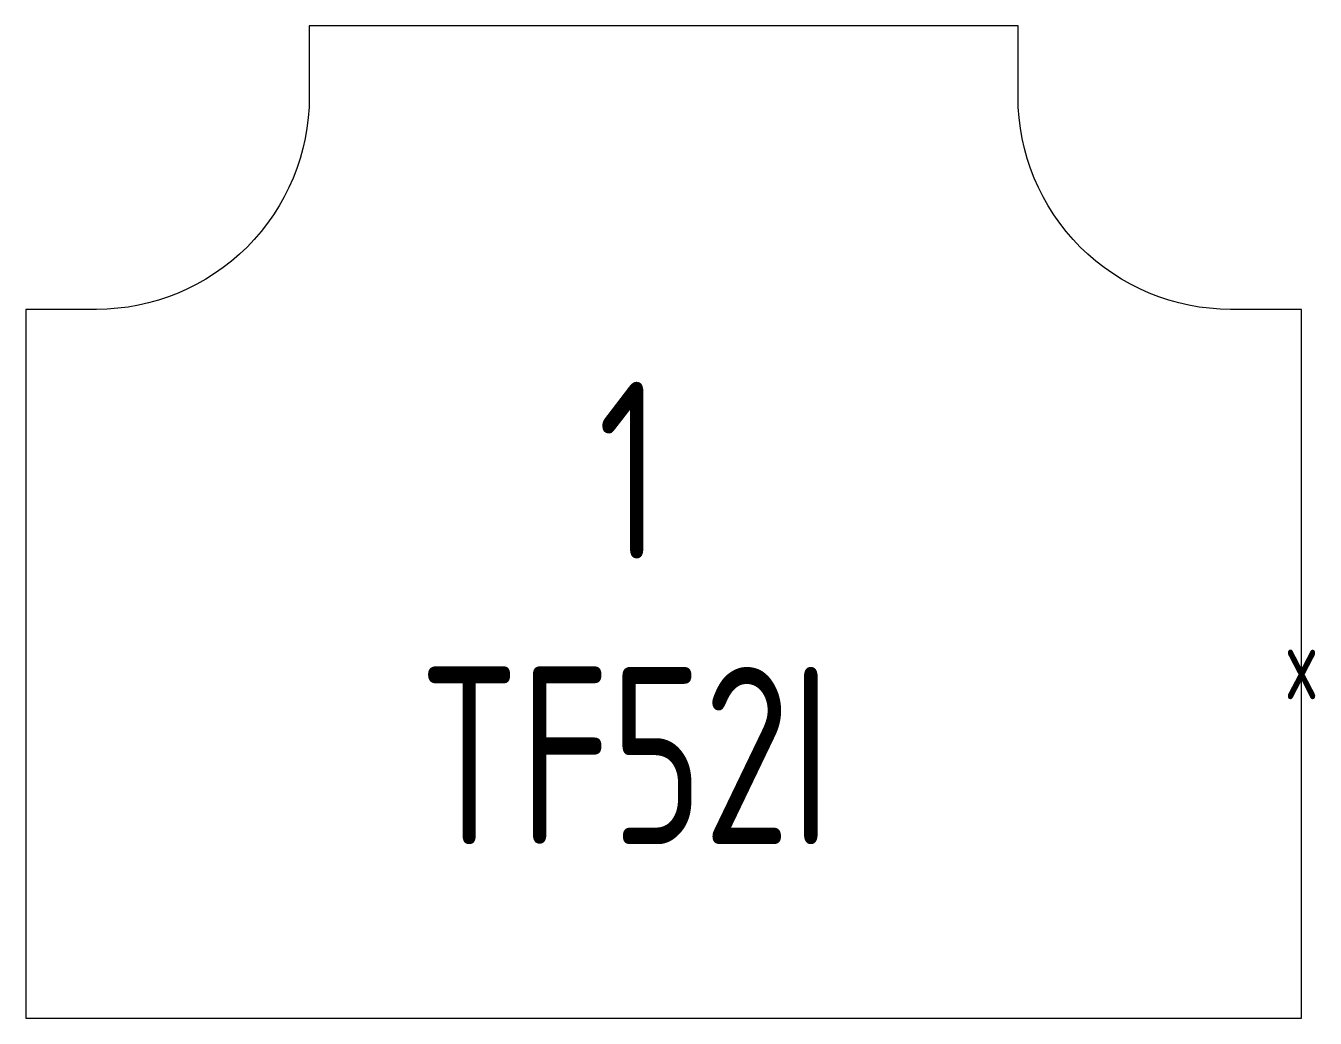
# Model space of a CAD drawing. Header units: metres. Extents: x -162 to 83385, y -62392 to -1971.
# Drawn here: x 22573 to 23482, y -57841 to -57141 of the extents above; entities that cross this region are included whole.
import ezdxf
from ezdxf.enums import TextEntityAlignment as Align

# ---------------------------------------------------------------- set-up
doc = ezdxf.new("R2010")
doc.units = ezdxf.units.M
doc.header["$LTSCALE"] = 0.5
for name, color, linetype, lineweight in [('ELIN_Attribut_01_Produkt_ID', 7, 'Continuous', 0), ('ELIN_Attribut_02_Stromkreis', 7, 'Continuous', 0), ('ELIN_Attribut_03_Verteilerbereich', 7, 'Continuous', 0), ('ELIN_Attribut_04_Montagehoehe', 7, 'Continuous', 0), ('ELIN_Attribut_05_Montageart', 7, 'Continuous', 0), ('ELIN_Attribut_06_Tuernummer', 7, 'Continuous', 0), ('ELIN_Attribut_07_Bemerkung', 7, 'Continuous', 0), ('ELIN_Attribut_08_Adresse', 7, 'Continuous', 0), ('ELIN_Attribut_10_AKZ1', 7, 'Continuous', 0), ('ELIN_Attribut_11_AKZ2', 7, 'Continuous', 0), ('ELIN_Attribut_12_Sonstiges1', 7, 'Continuous', 0), ('ELIN_Attribut_13_Sonstiges2', 7, 'Continuous', 0), ('ELIN_Attribut_14_Bauteil', 7, 'Continuous', 0), ('ELIN_Attribut_15_Ebene', 7, 'Continuous', 0), ('ELIN_Attribut_16_Raumnummer', 7, 'Continuous', 0), ('ELIN_Attribut_17_Raumname', 7, 'Continuous', 0), ('ELIN_Attribut_18_Montageabschnitt', 7, 'Continuous', 0), ('ELIN_Attribut_Basispunkt', 2, 'Continuous', 0), ('ELIN_Attribute_GEMOS', 11, 'Continuous', 0), ('ELIN_Attribute_Tragsystem', 7, 'Continuous', 0), ('ELIN_KTF_DE_Kabeltasse', 5, 'Continuous', 0)]:
    doc.layers.add(name, color=color, linetype=linetype, lineweight=lineweight)
doc.layers.get('0').off()
doc.styles.add('ELIN_Attribute', font='isocp.shx', dxfattribs={"width": 0.8})
doc.styles.add('ELIN_SY', font='isocp.shx', dxfattribs={"width": 0.9})

# ---------------------------------------------------------------- blocks, each defined once
blk = doc.blocks.new('ELIN_KTF_KT500-T-ABZWEIG')
at = {"color": 0}
blk.add_lwpolyline([(0, -250), (0, 250), (-50, 250, -0.414214), (-200, 400), (-200, 450), (-700, 450), (-700, 400, -0.414214), (-850, 250), (-900, 250), (-900, -250)], format="xyb", close=True, dxfattribs=at)
at = {"layer": 'ELIN_Attribut_01_Produkt_ID', "color": 0, "style": 'ELIN_SY', "width": 0.8, "flags": 8}
blk.add_attdef('01_PRODUKT_ID', (-622.6, -127.24), '', height=125, dxfattribs=at)
at = {"layer": 'ELIN_Attribut_02_Stromkreis', "style": 'ELIN_Attribute', "width": 0.8, "flags": 8}
blk.add_attdef('02_STROMKREIS', (168.42, -14.62, 0), '', height=150, dxfattribs=at)
at = {"layer": 'ELIN_Attribut_03_Verteilerbereich', "style": 'ELIN_Attribute', "width": 0.8, "flags": 8}
blk.add_attdef('03_VERTEILERBEREICH', (-247.54, -404.4, 0), '', height=125, dxfattribs=at)
at = {"layer": 'ELIN_Attribut_04_Montagehoehe', "style": 'ELIN_Attribute', "width": 0.8, "flags": 8}
blk.add_attdef('04_MONTAGEHOEHE', text='', height=125, dxfattribs=at).set_placement((0, 0, 0), align=Align.RIGHT)
at = {"layer": 'ELIN_Attribut_05_Montageart', "style": 'ELIN_Attribute', "width": 0.8, "flags": 8}
blk.add_attdef('05_MONTAGEART', (168.42, -204.4, 0), '', height=125, dxfattribs=at)
at = {"layer": 'ELIN_Attribut_06_Tuernummer', "style": 'ELIN_Attribute', "width": 0.8, "flags": 8}
blk.add_attdef('06_TUERNUMMER', text='', height=125, dxfattribs=at).set_placement((0, 0, 0), align=Align.RIGHT)
at = {"layer": 'ELIN_Attribut_07_Bemerkung', "style": 'ELIN_Attribute', "width": 0.8, "flags": 8}
blk.add_attdef('07_BEMERKUNG', (-247.54, -604.4, 0), '', height=125, dxfattribs=at)
at = {"layer": 'ELIN_Attribut_08_Adresse', "style": 'ELIN_Attribute', "width": 0.8, "flags": 8}
blk.add_attdef('08_ADRESSE', (-247.54, -804.4, 0), '', height=125, dxfattribs=at)
at = {"layer": 'ELIN_Attribut_10_AKZ1', "style": 'ELIN_Attribute', "width": 0.8, "flags": 8}
blk.add_attdef('10_AKZ1', (-247.54, -1204.4, 0), '', height=125, dxfattribs=at)
at = {"layer": 'ELIN_Attribut_11_AKZ2', "style": 'ELIN_Attribute', "width": 0.8, "flags": 8}
blk.add_attdef('11_AKZ2', (-247.54, -1404.4, 0), '', height=125, dxfattribs=at)
at = {"layer": 'ELIN_Attribut_12_Sonstiges1', "style": 'ELIN_Attribute', "width": 0.8, "flags": 8}
blk.add_attdef('12_SONSTIGES1', (-247.54, -1604.4, 0), '', height=125, dxfattribs=at)
at = {"layer": 'ELIN_Attribut_13_Sonstiges2', "style": 'ELIN_Attribute', "width": 0.8, "flags": 8}
blk.add_attdef('13_SONSTIGES2', (-247.54, -1804.4, 0), '', height=125, dxfattribs=at)
at = {"layer": 'ELIN_Attribut_14_Bauteil', "color": 7, "style": 'ELIN_Attribute', "width": 0.8, "flags": 9}
blk.add_attdef('14_BAUTEIL', (-10.27, 104.92), '', height=125, dxfattribs=at)
at = {"layer": 'ELIN_Attribut_15_Ebene', "color": 7, "style": 'ELIN_Attribute', "width": 0.8, "flags": 9}
blk.add_attdef('15_EBENE', (-10.27, -95.08), '', height=125, dxfattribs=at)
at = {"layer": 'ELIN_Attribut_16_Raumnummer', "style": 'ELIN_Attribute', "width": 0.8, "flags": 8}
blk.add_attdef('16_RAUMNUMMER', (-247.54, -2404.4, 0), '', height=125, dxfattribs=at)
at = {"layer": 'ELIN_Attribut_17_Raumname', "style": 'ELIN_Attribute', "width": 0.8, "flags": 8}
blk.add_attdef('17_RAUMNAME', (-247.54, -2604.4, 0), '', height=125, dxfattribs=at)
at = {"layer": 'ELIN_Attribut_18_Montageabschnitt', "color": 0, "style": 'ELIN_SY', "width": 0.8, "flags": 9}
blk.add_attdef('18_MONTAGEABSCHNITT', (-10.27, -295.08), '', height=125, dxfattribs=at)
at = {"layer": 'ELIN_Attribut_Basispunkt', "style": 'ELIN_Attribute', "width": 0.8, "flags": 8}
blk.add_attdef('Basispunkt', text='', height=50, dxfattribs=at).set_placement((0, 0), align=Align.MIDDLE)
at = {"layer": 'ELIN_Attribute_GEMOS', "style": 'ELIN_Attribute', "width": 0.6}
for tag, p in [('G01_PRO02ID', (1620.46, 183.63)), ('G02_BEZEICHNUNG', (1620.46, -14.62, 0)), ('G03_DESCRIPTION', (1620.46, -204.4, 0)), ('G04_GEMOS-SYMBOL', (1623.81, -404.4, 0)), ('G05_GEMOS-TYP', (1623.81, -604.4, 0)), ('G06_ORTSKENNUNG', (1620.46, -804.4, 0)), ('G08_FREI1', (1620.46, -1004.4, 0)), ('G08_FREI2', (1620.46, -1204.4, 0))]:
    blk.add_attdef(tag, p, '', height=125, dxfattribs=at)
at = {"layer": 'ELIN_Attribute_Tragsystem', "color": 0, "style": 'ELIN_SY', "width": 0.8, "flags": 8}
blk.add_attdef('T01_ANZAHL', (-622.6, 295.7), '', height=125, dxfattribs=at)

msp = doc.modelspace()

# ---------------------------------------------------------------- block references
at = {"layer": 'ELIN_KTF_DE_Kabeltasse', "lineweight": 0}
ref = msp.add_blockref('ELIN_KTF_KT500-T-ABZWEIG', (23472.63, -57590.6), dxfattribs=at)
ref.add_attrib('01_PRODUKT_ID', 'TF52I', (22850.03, -57717.83), dxfattribs={"layer": 'ELIN_Attribut_01_Produkt_ID', "color": 0, "height": 125, "style": 'ELIN_SY', "width": 0.8})
ref.add_attrib('Basispunkt', 'x', dxfattribs={"layer": 'ELIN_Attribut_Basispunkt', "height": 50, "style": 'ELIN_Attribute', "width": 0.8}).set_placement((23472.63, -57590.6), align=Align.MIDDLE)
ref.add_attrib('T01_ANZAHL', '1', (22976.14, -57516.69), dxfattribs={"layer": 'ELIN_Attribute_Tragsystem', "color": 0, "height": 125, "style": 'ELIN_SY', "width": 0.8})

doc.saveas('drawing.dxf')
